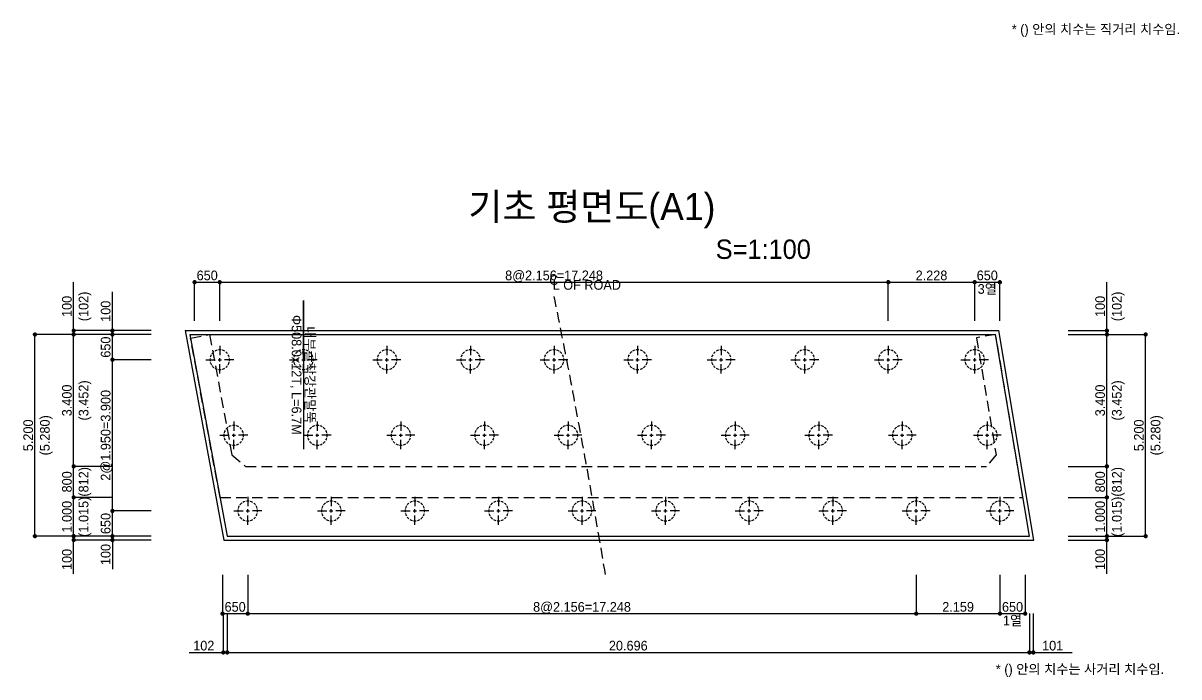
# Model space of a CAD drawing. Extents: x 2629709 to 3675628, y 1179 to 102095.
# Drawn here: x 2717033 to 2746851, y 11683 to 28545 of the extents above; entities that cross this region are included whole.
import ezdxf
from ezdxf.enums import TextEntityAlignment as Align

# ---------------------------------------------------------------- set-up
doc = ezdxf.new("R2010")
doc.units = 0
doc.header["$LTSCALE"] = 550
doc.header["$MEASUREMENT"] = 0
doc.linetypes.add('A-DASHD01', pattern=[0.75, 0.5, -0.25])
for name, color, linetype in [('CS-CNTL', 1, 'A-DASHD01'), ('CS-CONC-MAJR', 4, 'CONTINUOUS'), ('CS-CONC-MINR', 3, 'A-DASHD01'), ('CS-DIML', 1, 'CONTINUOUS'), ('CS-DIMT', 3, 'CONTINUOUS'), ('CS-MISC', 3, 'CONTINUOUS'), ('CS-SYMB', 3, 'CONTINUOUS'), ('CS-SYMB-LIN3', 1, 'CONTINUOUS'), ('CS-TEXT', 3, 'CONTINUOUS'), ('CZ-TEX1', 6, 'CONTINUOUS'), ('CZ-TEX2', 3, 'CONTINUOUS')]:
    doc.layers.add(name, color=color, linetype=linetype)
doc.styles.add('A_STANDARD', font='Dotum.ttf')

# ---------------------------------------------------------------- blocks, each defined once
blk = doc.blocks.new('CSPILEH')
at = {"layer": 'CS-MISC'}
for start, end in [(172.079712, 187.920288), (149.579712, 165.420288), (127.079712, 142.920288), (104.579712, 120.420288), (82.079712, 97.920288), (59.579712, 75.420288), (37.079712, 52.920288), (14.579712, 30.420288), (352.079712, 7.920288), (194.579712, 210.420288), (217.079712, 232.920288), (239.579712, 255.420288), (262.079712, 277.920288), (284.579712, 300.420288), (307.079712, 322.920288), (329.579712, 345.420288)]:
    blk.add_arc((0, 0), 1, start, end, dxfattribs=at)
at = {"layer": 'CS-SYMB-LIN3'}
for p, q in [((0, 1.416), (0, 0.467922)), ((-1.416, 0), (-0.467922, 0)), ((-0.166248, 0), (0.166248, 0)), ((0, -0.166248), (0, 0.166248)), ((1.416, 0), (0.467922, 0)), ((0, -1.416), (0, -0.467922))]:
    blk.add_line(p, q, dxfattribs=at)
blk = doc.blocks.new('CXDIMDT2')
at = {"layer": 'CS-MISC', "const_width": 0.5}
blk.add_lwpolyline([(0.25, 0, 1), (-0.25, 0, 1)], format="xyb", close=True, dxfattribs=at)

msp = doc.modelspace()

# ---------------------------------------------------------------- linework, layer by layer
at = {"layer": 'CS-CNTL'}
msp.add_arc((2524906, -20153), 210000, 9.45023, 11.4386, dxfattribs=at)
at = {"layer": 'CS-CONC-MAJR'}
for p, q in [((2721216, 20613), (2722215, 15213)), ((2721216, 20613), (2742208, 20613)), ((2743112, 15213), (2742208, 20613)), ((2721337, 20513), (2722298, 15313)), ((2721337, 20513), (2742124, 20513)), ((2742994, 15313), (2742124, 20513)), ((2722215, 15213), (2743112, 15213)), ((2722298, 15313), (2742994, 15313))]:
    msp.add_line(p, q, dxfattribs=at)
at = {"layer": 'CS-CONC-MINR', "linetype": 'A-DASHD01'}
for p, q in [((2721353, 20422), (2721844, 20513)), ((2722113, 16313), (2721353, 20422)), ((2721845, 20513), (2722419, 17408)), ((2742124, 20512), (2741630, 20430)), ((2741630, 20430), (2742136, 17409)), ((2742826, 16313), (2742124, 20512)), ((2722419, 17408), (2722774, 17113)), ((2742136, 17409), (2741886, 17113)), ((2722774, 17113), (2741886, 17113)), ((2722113, 16313), (2742826, 16313))]:
    msp.add_line(p, q, dxfattribs=at)
at = {"layer": 'CS-DIML', "linetype": 'Continuous'}
for p, q in [((2718337, 20613), (2718337, 21863)), ((2721457, 20863), (2721457, 21913)), ((2721457, 21863), (2722107, 21863)), ((2722107, 20863), (2722107, 21913)), ((2722107, 21863), (2739355, 21863)), ((2739355, 20863), (2739355, 21913)), ((2739355, 21863), (2741583, 21863)), ((2741583, 20863), (2741583, 21913)), ((2741583, 21863), (2742232, 21863)), ((2742232, 20863), (2742232, 21913)), ((2744994, 20613), (2744994, 21863)), ((2719337, 20613), (2719337, 21613)), ((2724263, 19863), (2724263, 21393)), ((2724263, 21393), (2724263, 17553)), ((2719337, 20613), (2718287, 20613)), ((2718337, 20513), (2718337, 20613)), ((2720337, 20613), (2719287, 20613)), ((2719337, 20513), (2719337, 20613)), ((2743994, 20613), (2745044, 20613)), ((2744994, 20513), (2744994, 20613)), ((2718337, 20513), (2717287, 20513)), ((2717337, 15313), (2717337, 20513)), ((2719337, 20513), (2718287, 20513)), ((2718337, 17113), (2718337, 20513)), ((2720337, 20513), (2719287, 20513)), ((2719337, 19863), (2719337, 20513)), ((2743994, 20513), (2745044, 20513)), ((2744994, 17113), (2744994, 20513)), ((2744994, 20513), (2746044, 20513)), ((2745994, 15313), (2745994, 20513)), ((2720337, 19863), (2719287, 19863)), ((2719337, 15963), (2719337, 19863)), ((2719337, 17113), (2718287, 17113)), ((2718337, 16313), (2718337, 17113)), ((2743994, 17113), (2745044, 17113)), ((2744994, 16313), (2744994, 17113)), ((2719337, 16313), (2718287, 16313)), ((2718337, 15313), (2718337, 16313)), ((2743994, 16313), (2745044, 16313)), ((2744994, 15313), (2744994, 16313)), ((2720337, 15963), (2719287, 15963)), ((2719337, 15313), (2719337, 15963)), ((2718337, 15313), (2717287, 15313)), ((2719337, 15313), (2718287, 15313)), ((2719337, 15213), (2718287, 15213)), ((2718337, 15213), (2718337, 15313)), ((2718337, 14338), (2718337, 15213)), ((2720337, 15313), (2719287, 15313)), ((2720337, 15213), (2719287, 15213)), ((2719337, 15213), (2719337, 15313)), ((2719337, 15213), (2719337, 14463)), ((2743994, 15313), (2745044, 15313)), ((2743994, 15213), (2745044, 15213)), ((2744994, 15213), (2744994, 15313)), ((2744994, 15313), (2746044, 15313)), ((2744994, 14338), (2744994, 15213)), ((2722178, 14313), (2722178, 13263)), ((2722828, 14313), (2722828, 13263)), ((2740076, 14313), (2740076, 13263)), ((2742235, 14313), (2742235, 13263)), ((2742885, 14313), (2742885, 13263)), ((2722178, 13313), (2722828, 13313)), ((2722196, 13313), (2722196, 12263)), ((2722298, 13313), (2722298, 12263)), ((2722828, 13313), (2740076, 13313)), ((2740076, 13313), (2742235, 13313)), ((2742235, 13313), (2742885, 13313)), ((2742994, 13313), (2742994, 12263)), ((2743095, 13313), (2743095, 12263)), ((2721321, 12313), (2722196, 12313)), ((2722196, 12313), (2722298, 12313)), ((2722298, 12313), (2742994, 12313)), ((2742994, 12313), (2743095, 12313)), ((2743095, 12313), (2744095, 12313))]:
    msp.add_line(p, q, dxfattribs=at)
at = {"layer": 'CS-DIML'}
msp.add_solid([(2724263, 19863), (2724299, 20083), (2724263, 19863), (2724226, 20083)], dxfattribs=at)

# ---------------------------------------------------------------- block references
at = {"layer": 'CS-SYMB'}
for name, p, xscale, yscale, zscale, rotation in [('CXDIMDT2', (2721457, 21863), 110, 110, 110, 90), ('CXDIMDT2', (2722107, 21863), 110, 110, 110, 90), ('CXDIMDT2', (2722107, 21863), 110, 110, 110, 90), ('CXDIMDT2', (2739355, 21863), 110, 110, 110, 90), ('CXDIMDT2', (2739355, 21863), 110, 110, 110, 90), ('CXDIMDT2', (2741583, 21863), 110, 110, 110, 90), ('CXDIMDT2', (2741583, 21863), 110, 110, 110, 90), ('CXDIMDT2', (2742232, 21863), 110, 110, 110, 90), ('CXDIMDT2', (2718337, 20613), 110, 110, 110, 90), ('CXDIMDT2', (2718337, 20613), 110, 110, 110, 90), ('CXDIMDT2', (2719337, 20613), 110, 110, 110, 90), ('CXDIMDT2', (2719337, 20613), 110, 110, 110, 90), ('CXDIMDT2', (2744994, 20613), 110, 110, 110, 90), ('CXDIMDT2', (2744994, 20613), 110, 110, 110, 90), ('CXDIMDT2', (2717337, 20513), 110, 110, 110, 90), ('CXDIMDT2', (2718337, 20513), 110, 110, 110, 90), ('CXDIMDT2', (2718337, 20513), 110, 110, 110, 90), ('CXDIMDT2', (2719337, 20513), 110, 110, 110, 90), ('CXDIMDT2', (2719337, 20513), 110, 110, 110, 90), ('CXDIMDT2', (2744994, 20513), 110, 110, 110, 90), ('CXDIMDT2', (2744994, 20513), 110, 110, 110, 90), ('CXDIMDT2', (2745994, 20513), 110, 110, 110, 90), ('CSPILEH', (2722107, 19863), 254, 254, 254, 0.0001759999999834604), ('CSPILEH', (2724263, 19863), 254, 254, 254, 0.0001759999999834604), ('CSPILEH', (2726419, 19863), 254, 254, 254, 0.0001759999999834604), ('CSPILEH', (2728575, 19863), 254, 254, 254, 0.0001759999999834604), ('CSPILEH', (2730731, 19863), 254, 254, 254, 0.0001759999999834604), ('CSPILEH', (2732887, 19863), 254, 254, 254, 0.0001759999999834604), ('CSPILEH', (2735043, 19863), 254, 254, 254, 0.0001759999999834604), ('CSPILEH', (2737199, 19863), 254, 254, 254, 0.0001759999999834604), ('CSPILEH', (2739355, 19863), 254, 254, 254, 0.0001759999999834604), ('CSPILEH', (2741583, 19863), 254, 254, 254, 0.0001759999999834604), ('CXDIMDT2', (2719337, 19863), 110, 110, 110, 90), ('CXDIMDT2', (2719337, 19863), 110, 110, 110, 90), ('CSPILEH', (2722467, 17913), 254, 254, 254, 0.0001759999999834604), ('CSPILEH', (2724623, 17913), 254, 254, 254, 0.0001759999999834604), ('CSPILEH', (2726779, 17913), 254, 254, 254, 0.0001759999999834604), ('CSPILEH', (2728935, 17913), 254, 254, 254, 0.0001759999999834604), ('CSPILEH', (2731091, 17913), 254, 254, 254, 0.0001759999999834604), ('CSPILEH', (2733247, 17913), 254, 254, 254, 0.0001759999999834604), ('CSPILEH', (2735403, 17913), 254, 254, 254, 0.0001759999999834604), ('CSPILEH', (2737559, 17913), 254, 254, 254, 0.0001759999999834604), ('CSPILEH', (2739715, 17913), 254, 254, 254, 0.0001759999999834604), ('CSPILEH', (2741908, 17913), 254, 254, 254, 0.0001759999999834604), ('CXDIMDT2', (2718337, 17113), 110, 110, 110, 90), ('CXDIMDT2', (2718337, 17113), 110, 110, 110, 90), ('CXDIMDT2', (2744994, 17113), 110, 110, 110, 90), ('CXDIMDT2', (2744994, 17113), 110, 110, 110, 90), ('CXDIMDT2', (2718337, 16313), 110, 110, 110, 90), ('CXDIMDT2', (2718337, 16313), 110, 110, 110, 90), ('CSPILEH', (2722828, 15963), 254, 254, 254, 0.0001759999999834604), ('CSPILEH', (2724984, 15963), 254, 254, 254, 0.0001759999999834604), ('CSPILEH', (2727140, 15963), 254, 254, 254, 0.0001759999999834604), ('CSPILEH', (2729296, 15963), 254, 254, 254, 0.0001759999999834604), ('CSPILEH', (2731452, 15963), 254, 254, 254, 0.0001759999999834604), ('CSPILEH', (2733608, 15963), 254, 254, 254, 0.0001759999999834604), ('CSPILEH', (2735764, 15963), 254, 254, 254, 0.0001759999999834604), ('CSPILEH', (2737920, 15963), 254, 254, 254, 0.0001759999999834604), ('CSPILEH', (2740076, 15963), 254, 254, 254, 0.0001759999999834604), ('CSPILEH', (2742235, 15963), 254, 254, 254, 0.0001759999999834604), ('CXDIMDT2', (2744994, 16313), 110, 110, 110, 90), ('CXDIMDT2', (2744994, 16313), 110, 110, 110, 90), ('CXDIMDT2', (2719337, 15963), 110, 110, 110, 90), ('CXDIMDT2', (2719337, 15963), 110, 110, 110, 90), ('CXDIMDT2', (2717337, 15313), 110, 110, 110, 90), ('CXDIMDT2', (2718337, 15313), 110, 110, 110, 90), ('CXDIMDT2', (2718337, 15313), 110, 110, 110, 90), ('CXDIMDT2', (2718337, 15213), 110, 110, 110, 90), ('CXDIMDT2', (2719337, 15313), 110, 110, 110, 90), ('CXDIMDT2', (2719337, 15313), 110, 110, 110, 90), ('CXDIMDT2', (2719337, 15213), 110, 110, 110, 90), ('CXDIMDT2', (2744994, 15313), 110, 110, 110, 90), ('CXDIMDT2', (2744994, 15313), 110, 110, 110, 90), ('CXDIMDT2', (2744994, 15213), 110, 110, 110, 90), ('CXDIMDT2', (2745994, 15313), 110, 110, 110, 90), ('CXDIMDT2', (2722178, 13313), 110, 110, 110, 90), ('CXDIMDT2', (2722828, 13313), 110, 110, 110, 90), ('CXDIMDT2', (2722828, 13313), 110, 110, 110, 90), ('CXDIMDT2', (2740076, 13313), 110, 110, 110, 90), ('CXDIMDT2', (2740076, 13313), 110, 110, 110, 90), ('CXDIMDT2', (2742235, 13313), 110, 110, 110, 90), ('CXDIMDT2', (2742235, 13313), 110, 110, 110, 90), ('CXDIMDT2', (2742885, 13313), 110, 110, 110, 90), ('CXDIMDT2', (2722196, 12313), 110, 110, 110, 90), ('CXDIMDT2', (2722298, 12313), 110, 110, 110, 90), ('CXDIMDT2', (2722298, 12313), 110, 110, 110, 90), ('CXDIMDT2', (2742994, 12313), 110, 110, 110, 90), ('CXDIMDT2', (2742994, 12313), 110, 110, 110, 90), ('CXDIMDT2', (2743095, 12313), 110, 110, 110, 90), ('CXDIMDT2', (2743095, 12313), 110, 110, 110, 90)]:
    msp.add_blockref(name, p, dxfattribs=dict(at, xscale=xscale, yscale=yscale, zscale=zscale, rotation=rotation))

# ---------------------------------------------------------------- texts
at = {"layer": 'CS-CONC-MINR', "linetype": 'A-DASHD01', "style": 'A_STANDARD'}
msp.add_text('* () 안의 치수는 사거리 치수임.', height=250, dxfattribs=at).set_placement((2746470, 11758), align=Align.RIGHT)
at = {"layer": 'CS-DIMT', "style": 'A_STANDARD'}
msp.add_text('* () 안의 치수는 직거리 치수임.', height=250, dxfattribs=at).set_placement((2746881, 28263), align=Align.RIGHT)
at = {"layer": 'CS-DIMT', "linetype": 'Continuous', "style": 'A_STANDARD'}
for s, rotation, p in [('650', 360, (2721782, 21913)), ('8@2.156=17.248', 360, (2730731, 21913)), ('2.228', 360, (2740469, 21913)), ('650', 360, (2741908, 21913)), ('100', 90, (2718287, 21238)), ('100', 90, (2744944, 21238)), ('100', 450, (2719287, 21113)), ('내부굴착강관말뚝', 270, (2724313, 19473)), ('650', 450, (2719287, 20188)), ('3.400', 90, (2718287, 18813)), ('3.400', 90, (2744944, 18813)), ('2@1.950=3.900', 450, (2719287, 17913)), ('5.200', 90, (2717287, 17913)), ('5.200', 90, (2745944, 17913)), ('800', 90, (2718287, 16713)), ('800', 90, (2744944, 16713)), ('1.000', 90, (2718287, 15813)), ('1.000', 90, (2744944, 15813)), ('650', 450, (2719287, 15638)), ('100', 450, (2719287, 14838)), ('650', 360, (2722503, 13363)), ('8@2.156=17.248', 360, (2731452, 13363)), ('2.159', 360, (2741155, 13363)), ('650', 360, (2742560, 13363))]:
    msp.add_text(s, height=250, rotation=rotation, dxfattribs=at).set_placement(p, align=Align.CENTER)
for s, rotation, p in [('3열', 360, (2741908, 21813)), ('(102)', 90, (2718468, 21238)), ('(102)', 90, (2745125, 21238)), ('Φ508.0x12T, L=6.7M', 270, (2724213, 19473)), ('(3.452)', 90, (2718468, 18813)), ('(3.452)', 90, (2745125, 18813)), ('(5.280)', 90, (2717468, 17913)), ('(5.280)', 90, (2746125, 17913)), ('(812)', 90, (2718468, 16713)), ('(812)', 90, (2745125, 16713)), ('(1.015)', 90, (2718468, 15813)), ('(1.015)', 90, (2745125, 15813)), ('1열', 360, (2742560, 13263))]:
    msp.add_text(s, height=250, rotation=rotation, dxfattribs=at).set_placement(p, align=Align.TOP_CENTER)
for p in [(2718287, 14438), (2744944, 14438)]:
    msp.add_text('100', height=250, rotation=90, dxfattribs=at).set_placement(p)
msp.add_text('102', height=250, dxfattribs=at).set_placement((2721421, 12363))
for s, p in [('20.696', (2732646, 12363)), ('101', (2743595, 12363))]:
    msp.add_text(s, height=250, dxfattribs=at).set_placement(p, align=Align.CENTER)
at = {"layer": 'CS-TEXT', "linetype": 'Continuous', "style": 'A_STANDARD'}
for s, p in [('C', (2730610, 21793)), ('L OF ROAD', (2730695, 21668))]:
    msp.add_text(s, height=250, dxfattribs=at).set_placement(p)
at = {"layer": 'CZ-TEX1', "style": 'A_STANDARD'}
msp.add_text('기초 평면도(A1)', height=700, dxfattribs=at).set_placement((2731706, 23463), align=Align.CENTER)
at = {"layer": 'CZ-TEX2', "style": 'A_STANDARD'}
msp.add_text('S=1:100', height=500, dxfattribs=at).set_placement((2734902, 22463))

doc.saveas('drawing.dxf')
